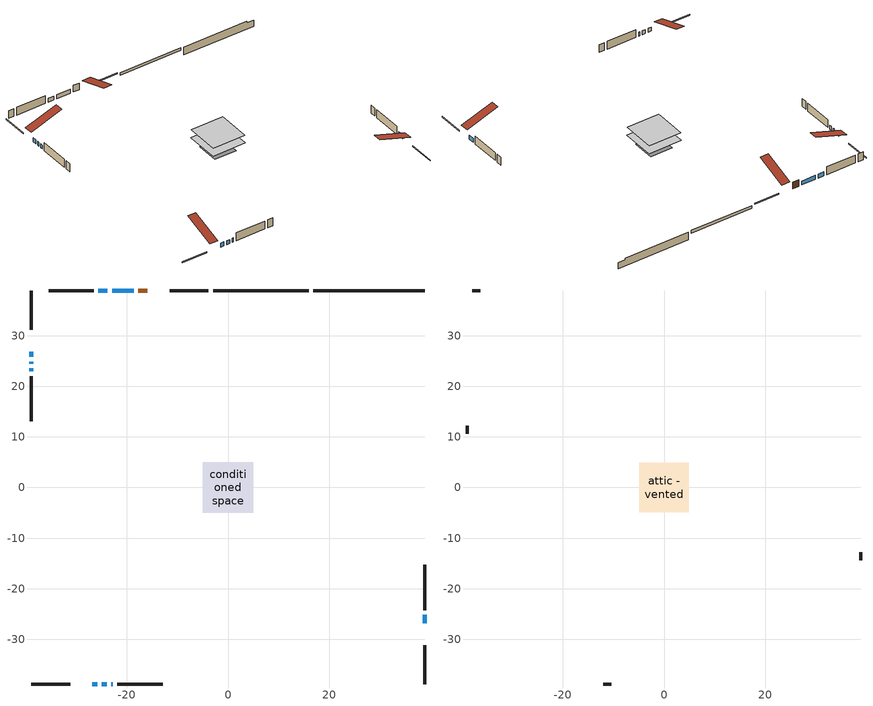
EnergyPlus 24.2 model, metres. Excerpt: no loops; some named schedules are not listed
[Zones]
conditioned space
 floor adiabatic (Floor2 construction): -3.3,-3.3 -3.3,3.3 3.3,3.3 3.3,-3.3 z0.86
 floor adiabatic (AdiabaticFloorConstruction): -5.02,-5.02 -5.02,5.02 5.02,5.02 5.02,-5.02 z0.86
 floor foundation (Slab1 construction): -3.36,-3.36 -3.36,3.36 3.36,3.36 3.36,-3.36 z-1.78
 floor foundation (Slab2 construction): -3.3,-3.3 -3.3,3.3 3.3,3.3 3.3,-3.3 z0
 wall outside (RimJoist1 construction): -3.89,38.82 -11.54,38.82 / -38.82,-38.82 -31.16,-38.82 / -38.82,38.82 -38.82,31.16 / 38.82,-38.82 38.82,-31.16 z0.86:1.16
 wall outside (AdiabaticWallConstruction 1): -15.93,38.82 -17.69,38.82 z0.86:2.89
 wall outside (AdiabaticWallConstruction): -26.77,-38.82 -25.86,-38.82 / -24.93,-38.82 -23.99,-38.82 / -18.62,38.82 -22.89,38.82 / -23.81,38.82 -25.59,38.82 / 38.82,-26.77 38.82,-25.13 / -38.82,26.77 -38.82,25.8 / -38.82,24.87 -38.82,24.46 / -23.07,-38.82 -22.76,-38.82 / -38.82,23.54 -38.82,22.93 z0.86:2.08
 wall outside (Wall1 construction): -26.51,38.82 -35.41,38.82 / -21.83,-38.82 -12.93,-38.82 / -38.82,22 -38.82,13.1 / 38.82,-24.2 38.82,-15.3 z0.86:3.3
 wall foundation (FoundationWall1 construction): 16.87,38.82,-1.78 16.87,38.82,0.61 36.62,38.82,0.61 36.62,38.82,0.1 38.82,38.82,0.1 38.82,38.82,-1.78
 wall foundation (FoundationWall2 construction): 15.94,38.82 -2.96,38.82 z0:0.86
 window (WindowConstruction): -26.77,-38.82 -25.86,-38.82 z0.86:2.08
 window (WindowConstruction 1): -24.93,-38.82 -23.99,-38.82 z0.86:2.08
 window (WindowConstruction 2): -18.62,38.82 -22.89,38.82 z0.86:2.08
 window (WindowConstruction 3): -23.82,38.82 -25.59,38.82 z0.86:2.08
 window (WindowConstruction 4): 38.82,-26.77 38.82,-25.13 z0.86:2.08
 window (WindowConstruction 5): -38.82,26.77 -38.82,25.8 z0.86:2.08
 window (WindowConstruction 6): -38.82,24.87 -38.82,24.47 z0.86:2.08
 window (WindowConstruction 7): -23.07,-38.82 -22.76,-38.82 z0.86:2.08
 window (WindowConstruction 8): -38.82,23.54 -38.82,22.93 z0.86:2.08
 door (Door): -15.93,38.82 -17.69,38.82 z0.86:2.89
 ceiling adiabatic (AdiabaticFloorConstruction): 5.02,-5.02 5.02,5.02 -5.02,5.02 -5.02,-5.02 z0.86
attic - vented
 floor to conditioned space (Floor1 construction Reversed): -4.93,-4.93 -4.93,4.93 4.93,4.93 4.93,-4.93 z3.3
 wall outside (Wall2 construction): -36.34,38.82 -37.89,38.82 / -12,-38.82 -10.46,-38.82 / -38.82,12.17 -38.82,10.63 / 38.82,-14.37 38.82,-12.83 z0.86:3.3
 roof outside (Roof1 construction): -15,38.82,3.3 -15,29.22,6.5 -12.47,29.22,6.5 -12.47,38.82,3.3; -27.7,-38.82,3.3 -27.7,-29.22,6.5 -30.23,-29.22,6.5 -30.23,-38.82,3.3; -38.82,27.7,3.3 -29.22,27.7,6.5 -29.22,30.23,6.5 -38.82,30.23,3.3; 38.82,-27.7,3.3 29.22,-27.7,6.5 29.22,-30.23,6.5 38.82,-30.23,3.3
[Building]
Building 1: Terrain=Suburbs
[Site:Location]
Prince Albert AP_SK: Latitude {deg}=53.21; Longitude {deg}=-105.67; Time Zone {hr}=-6; Elevation {m}=428; Keep Site Location Information=Yes
[Site:GroundTemperature:Shallow]
-5.03068, -7.78458, -8.00512, -6.69825, -1.45193, 3.76996, 8.29705, 11.1649, 11.4085, 9.07601, 4.66436, -0.397337
[Site:WaterMainsTemperature]
Calculation Method=Schedule; Temperature Schedule=mains temperature schedule
[Material] Roughness=Rough; Thermal Absorptance=0.9
Name | Thickness {m} | Conductivity {W/m-K} | Density {kg/m3} | Specific Heat {J/kg-K} | Solar Absorptance | Visible Absorptance
asphalt or fiberglass shingles | 0.00635 | 0.162714 | 1121.4 | 1465.45 | 0.84 | 0.84
ceiling loosefill ins | 0.254 | 0.0480833 | 16.02 | 1046.75 | 0.7 | 0.7
ceiling stud and cavity | 0.1397 | 0.190713 | 65.682 | 1177.47 | 0.7 | 0.7
concrete 4.0 in. | 0.1016 | 1.803125 | 2242.8 | 837.4 | 0.7 | 0.7
concrete 8.0 in. | 0.2032 | 1.803125 | 2242.8 | 837.4 | 0.7 | 0.7
door material | 0.04445 | 0.053851 | 512.64 | 1214.23 | 0.7 | 0.7
exterior vertical ins | 0.0366079 | 0.029427 | 32.04 | 1214.23 | 0.7 | 0.7
exterior vertical ins 1 | 0.00108814 | 0.029427 | 32.04 | 1214.23 | 0.7 | 0.7
floor covering | 0.0127 | 9.015625 | 54.468 | 1339.84 | 0.6 | 0.6
floor covering 1 | 0.0127 | 0.0433444 | 54.468 | 1339.84 | 0.6 | 0.6
floor rigid ins; wall rigid ins | 0.512978 | 0.029427 | 32.04 | 1214.23 | 0.7 | 0.7
floor stud and cavity | 0.0889 | 0.220277 | 50.32683 | 1063.81 | 0.7 | 0.7
floor stud and cavity 1 | 0.1397 | 1.75129 | 37.0049 | 1207.88 | 0.7 | 0.7
furniture material conditioned space 1 | 0.1524 | 0.115458 | 640.8 | 1214.23 | 0.6 | 0.6
gypsum board | 0.0127 | 0.160291 | 801 | 837.4 | 0.6 | 0.6
gypsum board 1 | 0.0127 | 0.160291 | 801 | 837.4 | 0.7 | 0.7
osb sheathing 0.5 in. | 0.0127 | 0.115458 | 512.64 | 1214.23 | 0.7 | 0.7
osb sheathing 0.75 in. | 0.01905 | 0.115458 | 512.64 | 1214.23 | 0.7 | 0.7
osb sheathing 2.0 in. | 0.0508 | 0.115458 | 512.64 | 1214.23 | 0.7 | 0.7
rim joist rigid ins | 0.051816 | 0.029427 | 32.04 | 1214.23 | 0.7 | 0.7
rim joist stud and cavity | 0.0508 | 0.0440068 | 125.044 | 1163.47 | 0.6 | 0.6
wall stud and cavity | 0.1397 | 0.092577 | 139.0536 | 1170.24 | 0.7 | 0.7
wall stud and cavity 1 | 0.0889 | 6.1454 | 50.32683 | 1063.81 | 0.6 | 0.6
wall stud and cavity 2 | 0.0889 | 0.380278 | 52.3479 | 1209.89 | 0.7 | 0.7
wall stud and cavity 3 | 0.0889 | 0.391764 | 83.0341 | 1211.67 | 0.7 | 0.7
wood siding | 0.0254 | 0.102417 | 544.68 | 1172.36 | 0 | 0
wood siding 1 | 0.00254 | 0.102417 | 544.68 | 1172.36 | 0 | 0
wood siding 2; wood siding 3; wood siding 4 | 0.0254 | 0.102417 | 544.68 | 1172.36 | 0.7 | 0.7
[WindowMaterial:SimpleGlazingSystem]
Name | U-Factor {W/m2-K} | Solar Heat Gain Coefficient
WindowMaterial | 1.31502 | 0.5
WindowMaterial 1 | 1.31616 | 0.5
WindowMaterial 2 | 1.195219 | 0.54
WindowMaterial 3 | 1.257677 | 0.52
WindowMaterial 4 | 1.25824 | 0.52
WindowMaterial 5 | 1.31275 | 0.5
WindowMaterial 6 | 1.41836 | 0.46
WindowMaterial 7 | 1.88396 | 0.48
[Construction]
AdiabaticFloorConstruction: floor stud and cavity 1, floor rigid ins, osb sheathing 0.75 in., floor covering 1
AdiabaticWallConstruction: wood siding 3, wall rigid ins, wall stud and cavity 2, gypsum board
AdiabaticWallConstruction 1: wood siding 4, wall rigid ins, wall stud and cavity 2, gypsum board
Door: door material
Floor1 construction Reversed: gypsum board, ceiling stud and cavity, ceiling loosefill ins
Floor2 construction: floor stud and cavity, floor covering
FoundationWall1 construction: concrete 8.0 in., gypsum board 1
FoundationWall2 construction: concrete 8.0 in.
furniture construction conditioned space 1: furniture material conditioned space 1
PartitionWallConstruction: gypsum board, wall stud and cavity 3, gypsum board
RimJoist1 construction: wood siding 2, rim joist rigid ins, osb sheathing 2.0 in., rim joist stud and cavity
Roof1 construction: asphalt or fiberglass shingles
Slab1 construction; Slab2 construction: concrete 4.0 in.
Wall1 construction: wood siding, osb sheathing 0.5 in., wall stud and cavity, gypsum board
Wall2 construction: wood siding 1, wall stud and cavity 1
WindowConstruction: WindowMaterial
WindowConstruction 1: WindowMaterial 1
WindowConstruction 2: WindowMaterial 2
WindowConstruction 3: WindowMaterial 3
WindowConstruction 4: WindowMaterial 4
WindowConstruction 5: WindowMaterial 5
WindowConstruction 6: WindowMaterial 6
WindowConstruction 7; WindowConstruction 8: WindowMaterial 7
[Zone] Multiplier=1; Part of Total Floor Area=Yes
Name | Volume {m3}
attic - vented | 50.4131
conditioned space | 402.4
[Space]
Name | Zone | Volume {m3}
attic - vented 1 | attic - vented | 50.4131
conditioned space 1 | conditioned space | 402.4
[ZoneInfiltration:EffectiveLeakageArea]
infil attic - vented 1: Zone or Space=attic - vented 1; Schedule=Always On Discrete; Effective Air Leakage Area {cm2}=3426.35; Stack Coefficient=0.00039201; Wind Coefficient=1.33773e-05
[ZoneMixing]
whole house fan mix: Zone or Space=attic - vented; Schedule=Always On Continuous; Design Flow Rate Calculation Method=Flow/Zone; Design Flow Rate {m3/s}=0; Source Zone or Space=conditioned space
[SurfaceProperty:ExposedFoundationPerimeter] Exposed Perimeter Calculation Method=TotalExposedPerimeter
Name | Total Exposed Perimeter {m}
Slab1 | 21.946
Slab2 | 18.898
[InternalMass] Zone or ZoneList=conditioned space; Space or SpaceList=conditioned space 1
Name | Construction | Surface Area {m2}
furniture mass conditioned space 1 | furniture construction conditioned space 1 | 93.1866
partition wall mass | PartitionWallConstruction | 189.458
[Lights]
interior lighting: Zone or ZoneList or Space or SpaceList=conditioned space 1; Schedule=interior lighting schedule; Design Level Calculation Method=LightingLevel; Lighting Level {W}=343.2; Return Air Fraction=0; Fraction Radiant=0.6; Fraction Visible=0.2; Fraction Replaceable=1
[People]
occupants: Zone or ZoneList or Space or SpaceList=conditioned space 1; Number of People Schedule=occupants schedule; Number of People Calculation Method=People; Number of People=3; Fraction Radiant=0.314171; Sensible Heat Fraction=0.56303; Activity Level Schedule=occupants activity schedule; Carbon Dioxide Generation Rate {m3/s-W}=0; Enable ASHRAE 55 Comfort Warnings=No; Mean Radiant Temperature Calculation Type=EnclosureAveraged
[ElectricEquipment] Zone or ZoneList or Space or SpaceList=conditioned space 1; Design Level Calculation Method=EquipmentLevel
Name | Schedule | Design Level {W} | Fraction Latent | Fraction Radiant | Fraction Lost
clothes dryer | clothes dryer schedule | 140.772 | 0.015 | 0.081 | 0.85
clothes washer | clothes washer schedule | 32.1985 | 0.03 | 0.162 | 0.7
cooking range | cooking range schedule | 215.147 | 0.08 | 0.432 | 0.2
dishwasher | dishwasher schedule | 66.8632 | 0.3 | 0.18 | 0.4
fridge | fridge schedule | 72.9452 | 0 | 0.6 | 0
mech vent house fan | mech vent house fan schedule | 0 | 0 | 0 | 1
mech vent house fan cfis | mech vent house fan cfis schedule | 0 | 0 | 0 | 0
misc plug loads | misc plug loads schedule | 494.7 | 0.045 | 0.513 | 0.1
whole house fan | Always On Discrete | 0 | 0 | 0 | 1
[OtherEquipment] Zone or ZoneList or Space or SpaceList=conditioned space 1; Design Level Calculation Method=EquipmentLevel
Name | Fuel Type | Schedule | Design Level {W} | Fraction Latent | Fraction Radiant | Fraction Lost
clothes dryer 1 | Electricity | clothes dryer schedule | 0 | 0.015 | 0.081 | 0.85
cooking range 1 | Electricity | cooking range schedule | 0 | 0.08 | 0.432 | 0.2
general water use latent | None | general water use schedule | 62.594 | 1 | 0 | 0
general water use sensible | None | general water use schedule | -61.6891 | 0 | 0.6 | 0
mech vent house fan latent load | None | Always On Discrete | 0 | 1 | 0 | 0
mech vent house fan sensible load | None | Always On Discrete | 0 | 0 | 0 | 0
water heater energy adjustment1 | NaturalGas | Always On Discrete | 0.01 | 0 | 0 | 1
[ZoneInfiltration:DesignFlowRate] Zone or ZoneList or Space or SpaceList=conditioned space 1; Schedule=Always On Discrete; Design Flow Rate Calculation Method=Flow/Zone; Design Flow Rate {m3/s}=0
infil flow; natural vent flow; whole house fan flow
[AvailabilityManager:Scheduled]
furnace airloop Availability Manager: Schedule=Always On Discrete
[Foundation:Kiva] Initial Indoor Air Temperature {C}=21; Wall Depth Below Slab {m}=0.2032; Custom Block Z Position 1 {m}=0
Name | Wall Height Above Grade {m} | Custom Block Material Name 1 | Custom Block Depth 1 {m} | Custom Block X Position 1 {m}
Foundation Kiva 1 | 0.609996 | exterior vertical ins | 2.39 | 0.2159
Foundation Kiva 2 | 0.859993 | exterior vertical ins 1 | 0.859993 | 0.2032
[Foundation:Kiva:Settings]
Soil Conductivity {W/m-K}=0.849921; Soil Density {kg/m3}=1842.3; Soil Specific Heat {J/kg-K}=418.7; Ground Solar Absorptivity=0.9; Ground Thermal Absorptivity=0.9; Ground Surface Roughness {m}=0.03; Far-Field Width {m}=40; Deep-Ground Boundary Condition=ZeroFlux; Deep-Ground Depth {m}=40; Minimum Cell Dimension {m}=0.2; Maximum Cell Growth Coefficient=3; Simulation Timestep=Timestep
[Exterior:Lights]
exterior lighting: Schedule=exterior lighting schedule; Design Level {W}=75.6
[EnergyManagementSystem:GlobalVariable]
furnace_airloop_Fan_RTF
infil_program_Qfan
infil_program_Qinf
natural_vent_program_Qnv
natural_vent_program_Qwhf
[EnergyManagementSystem:Sensor]
Name | Output:Variable or Output:Meter Index Key | Output:Variable or Output:Meter
airflow_gain | infil flow | Infiltration Sensible Heat Gain Energy
airflow_gain_1 | natural vent flow | Infiltration Sensible Heat Gain Energy
airflow_gain_2 | whole house fan flow | Infiltration Sensible Heat Gain Energy
airflow_loss | infil flow | Infiltration Sensible Heat Loss Energy
airflow_loss_1 | natural vent flow | Infiltration Sensible Heat Loss Energy
airflow_loss_2 | whole house fan flow | Infiltration Sensible Heat Loss Energy
clg_load_cond |  | Cooling:EnergyTransfer:Zone:CONDITIONED SPACE
clg_sp_s; clg_sp_s_1 | cooling setpoint | Schedule Value
clothes_dryer_exhaust_0_sch_s | clothes dryer exhaust 0 schedule | Schedule Value
cool_season | cooling season schedule | Schedule Value
htg_load_cond |  | Heating:EnergyTransfer:Zone:CONDITIONED SPACE
htg_sp_s; htg_sp_s_1 | heating setpoint | Schedule Value
ig_ee_conv | clothes dryer | Electric Equipment Convective Heating Energy
ig_ee_conv_2 | cooking range | Electric Equipment Convective Heating Energy
ig_ee_conv_4 | fridge | Electric Equipment Convective Heating Energy
ig_ee_conv_5 | misc plug loads | Electric Equipment Convective Heating Energy
ig_ee_conv_6 | whole house fan | Electric Equipment Convective Heating Energy
ig_ee_rad | clothes dryer | Electric Equipment Radiant Heating Energy
ig_ee_rad_2 | cooking range | Electric Equipment Radiant Heating Energy
ig_ee_rad_4 | fridge | Electric Equipment Radiant Heating Energy
ig_ee_rad_5 | misc plug loads | Electric Equipment Radiant Heating Energy
ig_ee_rad_6 | whole house fan | Electric Equipment Radiant Heating Energy
ig_lgt_conv | interior lighting | Lights Convective Heating Energy
ig_lgt_rad | interior lighting | Lights Radiant Heating Energy
ig_lgt_vis | interior lighting | Lights Visible Radiation Heating Energy
ig_oe_conv | clothes dryer 1 | Other Equipment Convective Heating Energy
ig_oe_conv_1 | cooking range 1 | Other Equipment Convective Heating Energy
ig_oe_conv_2 | general water use latent | Other Equipment Convective Heating Energy
ig_oe_conv_3 | general water use sensible | Other Equipment Convective Heating Energy
ig_oe_conv_4 | water heater energy adjustment1 | Other Equipment Convective Heating Energy
ig_oe_rad | clothes dryer 1 | Other Equipment Radiant Heating Energy
ig_oe_rad_1 | cooking range 1 | Other Equipment Radiant Heating Energy
ig_oe_rad_2 | general water use latent | Other Equipment Radiant Heating Energy
ig_oe_rad_3 | general water use sensible | Other Equipment Radiant Heating Energy
ig_oe_rad_4 | water heater energy adjustment1 | Other Equipment Radiant Heating Energy
ig_ppl_conv | occupants | People Convective Heating Energy
ig_ppl_rad | occupants | People Radiant Heating Energy
im_conv | furniture mass conditioned space 1 | Surface Inside Face Convection Heat Gain Energy
im_conv_1 | partition wall mass | Surface Inside Face Convection Heat Gain Energy
im_ig | furniture mass conditioned space 1 | Surface Inside Face Internal Gains Radiation Heat Gain Energy
im_ig_1 | partition wall mass | Surface Inside Face Internal Gains Radiation Heat Gain Energy
im_lgt | furniture mass conditioned space 1 | Surface Inside Face Lights Radiation Heat Gain Energy
im_lgt_1 | partition wall mass | Surface Inside Face Lights Radiation Heat Gain Energy
im_sol | furniture mass conditioned space 1 | Surface Inside Face Solar Radiation Heat Gain Energy
im_sol_1 | partition wall mass | Surface Inside Face Solar Radiation Heat Gain Energy
im_surf | furniture mass conditioned space 1 | Surface Inside Face Net Surface Thermal Radiation Heat Gain Energy
im_surf_1 | partition wall mass | Surface Inside Face Net Surface Thermal Radiation Heat Gain Energy
mv_conv | mech vent house fan | Electric Equipment Convective Heating Energy
mv_conv_1 | mech vent house fan cfis | Electric Equipment Convective Heating Energy
mv_conv_2 | mech vent house fan latent load | Other Equipment Convective Heating Energy
mv_conv_3 | mech vent house fan sensible load | Other Equipment Convective Heating Energy
mv_rad | mech vent house fan | Electric Equipment Radiant Heating Energy
mv_rad_1 | mech vent house fan cfis | Electric Equipment Radiant Heating Energy
mv_rad_2 | mech vent house fan latent load | Other Equipment Radiant Heating Energy
mv_rad_3 | mech vent house fan sensible load | Other Equipment Radiant Heating Energy
natural_vent_s | natural vent schedule | Schedule Value
out_pb_s |  | Site Outdoor Air Barometric Pressure
out_wt_s |  | Site Outdoor Air Humidity Ratio
site_vw_s |  | Site Wind Speed
ss_back_out | Window1 | Surface Window Shortwave from Zone Back Out Window Heat Transfer Rate
ss_back_out_1 | Window2 | Surface Window Shortwave from Zone Back Out Window Heat Transfer Rate
ss_back_out_2 | Window3 | Surface Window Shortwave from Zone Back Out Window Heat Transfer Rate
ss_back_out_3 | Window4 | Surface Window Shortwave from Zone Back Out Window Heat Transfer Rate
ss_back_out_4 | Window5 | Surface Window Shortwave from Zone Back Out Window Heat Transfer Rate
ss_back_out_5 | Window6 | Surface Window Shortwave from Zone Back Out Window Heat Transfer Rate
ss_back_out_6 | Window7 | Surface Window Shortwave from Zone Back Out Window Heat Transfer Rate
ss_back_out_7 | Window8 | Surface Window Shortwave from Zone Back Out Window Heat Transfer Rate
ss_back_out_8 | Window9 | Surface Window Shortwave from Zone Back Out Window Heat Transfer Rate
ss_conv | Door1 | Surface Inside Face Convection Heat Gain Energy
ss_conv_1 | Window1 | Surface Inside Face Convection Heat Gain Energy
ss_conv_2 | Window2 | Surface Inside Face Convection Heat Gain Energy
ss_conv_3 | Window3 | Surface Inside Face Convection Heat Gain Energy
ss_conv_4 | Window4 | Surface Inside Face Convection Heat Gain Energy
ss_conv_5 | Window5 | Surface Inside Face Convection Heat Gain Energy
ss_conv_6 | Window6 | Surface Inside Face Convection Heat Gain Energy
ss_conv_7 | Window7 | Surface Inside Face Convection Heat Gain Energy
ss_conv_8 | Window8 | Surface Inside Face Convection Heat Gain Energy
ss_conv_9 | Window9 | Surface Inside Face Convection Heat Gain Energy
ss_ig | Door1 | Surface Inside Face Internal Gains Radiation Heat Gain Energy
ss_ig_1 | Window1 | Surface Inside Face Internal Gains Radiation Heat Gain Energy
ss_ig_2 | Window2 | Surface Inside Face Internal Gains Radiation Heat Gain Energy
ss_ig_3 | Window3 | Surface Inside Face Internal Gains Radiation Heat Gain Energy
ss_ig_4 | Window4 | Surface Inside Face Internal Gains Radiation Heat Gain Energy
ss_ig_5 | Window5 | Surface Inside Face Internal Gains Radiation Heat Gain Energy
ss_ig_6 | Window6 | Surface Inside Face Internal Gains Radiation Heat Gain Energy
ss_ig_7 | Window7 | Surface Inside Face Internal Gains Radiation Heat Gain Energy
ss_ig_8 | Window8 | Surface Inside Face Internal Gains Radiation Heat Gain Energy
ss_ig_9 | Window9 | Surface Inside Face Internal Gains Radiation Heat Gain Energy
ss_lgt | Door1 | Surface Inside Face Lights Radiation Heat Gain Energy
ss_sol | Door1 | Surface Inside Face Solar Radiation Heat Gain Energy
ss_surf | Door1 | Surface Inside Face Net Surface Thermal Radiation Heat Gain Energy
ss_surf_1 | Window1 | Surface Inside Face Net Surface Thermal Radiation Heat Gain Energy
ss_surf_2 | Window2 | Surface Inside Face Net Surface Thermal Radiation Heat Gain Energy
ss_surf_3 | Window3 | Surface Inside Face Net Surface Thermal Radiation Heat Gain Energy
ss_surf_4 | Window4 | Surface Inside Face Net Surface Thermal Radiation Heat Gain Energy
ss_surf_5 | Window5 | Surface Inside Face Net Surface Thermal Radiation Heat Gain Energy
ss_surf_6 | Window6 | Surface Inside Face Net Surface Thermal Radiation Heat Gain Energy
ss_surf_7 | Window7 | Surface Inside Face Net Surface Thermal Radiation Heat Gain Energy
ss_surf_8 | Window8 | Surface Inside Face Net Surface Thermal Radiation Heat Gain Energy
ss_surf_9 | Window9 | Surface Inside Face Net Surface Thermal Radiation Heat Gain Energy
ss_trans_in | Window1 | Surface Window Transmitted Solar Radiation Rate
ss_trans_in_1 | Window2 | Surface Window Transmitted Solar Radiation Rate
ss_trans_in_2 | Window3 | Surface Window Transmitted Solar Radiation Rate
ss_trans_in_3 | Window4 | Surface Window Transmitted Solar Radiation Rate
ss_trans_in_4 | Window5 | Surface Window Transmitted Solar Radiation Rate
ss_trans_in_5 | Window6 | Surface Window Transmitted Solar Radiation Rate
ss_trans_in_6 | Window7 | Surface Window Transmitted Solar Radiation Rate
ss_trans_in_7 | Window8 | Surface Window Transmitted Solar Radiation Rate
ss_trans_in_8 | Window9 | Surface Window Transmitted Solar Radiation Rate
ss_trans_out | Window1 | Surface Inside Face Initial Transmitted Diffuse Transmitted Out Window Solar Radiation Rate
ss_trans_out_1 | Window2 | Surface Inside Face Initial Transmitted Diffuse Transmitted Out Window Solar Radiation Rate
ss_trans_out_2 | Window3 | Surface Inside Face Initial Transmitted Diffuse Transmitted Out Window Solar Radiation Rate
ss_trans_out_3 | Window4 | Surface Inside Face Initial Transmitted Diffuse Transmitted Out Window Solar Radiation Rate
ss_trans_out_4 | Window5 | Surface Inside Face Initial Transmitted Diffuse Transmitted Out Window Solar Radiation Rate
ss_trans_out_5 | Window6 | Surface Inside Face Initial Transmitted Diffuse Transmitted Out Window Solar Radiation Rate
ss_trans_out_6 | Window7 | Surface Inside Face Initial Transmitted Diffuse Transmitted Out Window Solar Radiation Rate
ss_trans_out_7 | Window8 | Surface Inside Face Initial Transmitted Diffuse Transmitted Out Window Solar Radiation Rate
ss_trans_out_8 | Window9 | Surface Inside Face Initial Transmitted Diffuse Transmitted Out Window Solar Radiation Rate
s_conv | Floor1 | Surface Inside Face Convection Heat Gain Energy
s_conv_1 | Floor2 | Surface Inside Face Convection Heat Gain Energy
s_conv_10 | Slab1 | Surface Inside Face Convection Heat Gain Energy
s_conv_11 | Slab2 | Surface Inside Face Convection Heat Gain Energy
s_conv_12 | Wall1:0 | Surface Inside Face Convection Heat Gain Energy
s_conv_13 | Wall1:180 | Surface Inside Face Convection Heat Gain Energy
s_conv_14 | Wall1:270 | Surface Inside Face Convection Heat Gain Energy
s_conv_15 | Wall1:90 | Surface Inside Face Convection Heat Gain Energy
s_conv_2 | FoundationWall1 | Surface Inside Face Convection Heat Gain Energy
s_conv_3 | FoundationWall2 | Surface Inside Face Convection Heat Gain Energy
s_conv_4 | inferred conditioned ceiling | Surface Inside Face Convection Heat Gain Energy
s_conv_5 | inferred conditioned floor | Surface Inside Face Convection Heat Gain Energy
s_conv_6 | RimJoist1:0 | Surface Inside Face Convection Heat Gain Energy
s_conv_7 | RimJoist1:180 | Surface Inside Face Convection Heat Gain Energy
s_conv_8 | RimJoist1:270 | Surface Inside Face Convection Heat Gain Energy
s_conv_9 | RimJoist1:90 | Surface Inside Face Convection Heat Gain Energy
s_ig | Floor1 | Surface Inside Face Internal Gains Radiation Heat Gain Energy
s_ig_1 | Floor2 | Surface Inside Face Internal Gains Radiation Heat Gain Energy
s_ig_10 | Slab1 | Surface Inside Face Internal Gains Radiation Heat Gain Energy
s_ig_11 | Slab2 | Surface Inside Face Internal Gains Radiation Heat Gain Energy
s_ig_12 | Wall1:0 | Surface Inside Face Internal Gains Radiation Heat Gain Energy
s_ig_13 | Wall1:180 | Surface Inside Face Internal Gains Radiation Heat Gain Energy
s_ig_14 | Wall1:270 | Surface Inside Face Internal Gains Radiation Heat Gain Energy
s_ig_15 | Wall1:90 | Surface Inside Face Internal Gains Radiation Heat Gain Energy
s_ig_2 | FoundationWall1 | Surface Inside Face Internal Gains Radiation Heat Gain Energy
s_ig_3 | FoundationWall2 | Surface Inside Face Internal Gains Radiation Heat Gain Energy
s_ig_4 | inferred conditioned ceiling | Surface Inside Face Internal Gains Radiation Heat Gain Energy
s_ig_5 | inferred conditioned floor | Surface Inside Face Internal Gains Radiation Heat Gain Energy
s_ig_6 | RimJoist1:0 | Surface Inside Face Internal Gains Radiation Heat Gain Energy
s_ig_7 | RimJoist1:180 | Surface Inside Face Internal Gains Radiation Heat Gain Energy
s_ig_8 | RimJoist1:270 | Surface Inside Face Internal Gains Radiation Heat Gain Energy
s_ig_9 | RimJoist1:90 | Surface Inside Face Internal Gains Radiation Heat Gain Energy
s_lgt | Floor1 | Surface Inside Face Lights Radiation Heat Gain Energy
s_lgt_1 | Floor2 | Surface Inside Face Lights Radiation Heat Gain Energy
s_lgt_10 | Slab1 | Surface Inside Face Lights Radiation Heat Gain Energy
s_lgt_11 | Slab2 | Surface Inside Face Lights Radiation Heat Gain Energy
s_lgt_12 | Wall1:0 | Surface Inside Face Lights Radiation Heat Gain Energy
s_lgt_13 | Wall1:180 | Surface Inside Face Lights Radiation Heat Gain Energy
s_lgt_14 | Wall1:270 | Surface Inside Face Lights Radiation Heat Gain Energy
s_lgt_15 | Wall1:90 | Surface Inside Face Lights Radiation Heat Gain Energy
s_lgt_2 | FoundationWall1 | Surface Inside Face Lights Radiation Heat Gain Energy
s_lgt_3 | FoundationWall2 | Surface Inside Face Lights Radiation Heat Gain Energy
s_lgt_4 | inferred conditioned ceiling | Surface Inside Face Lights Radiation Heat Gain Energy
s_lgt_5 | inferred conditioned floor | Surface Inside Face Lights Radiation Heat Gain Energy
s_lgt_6 | RimJoist1:0 | Surface Inside Face Lights Radiation Heat Gain Energy
